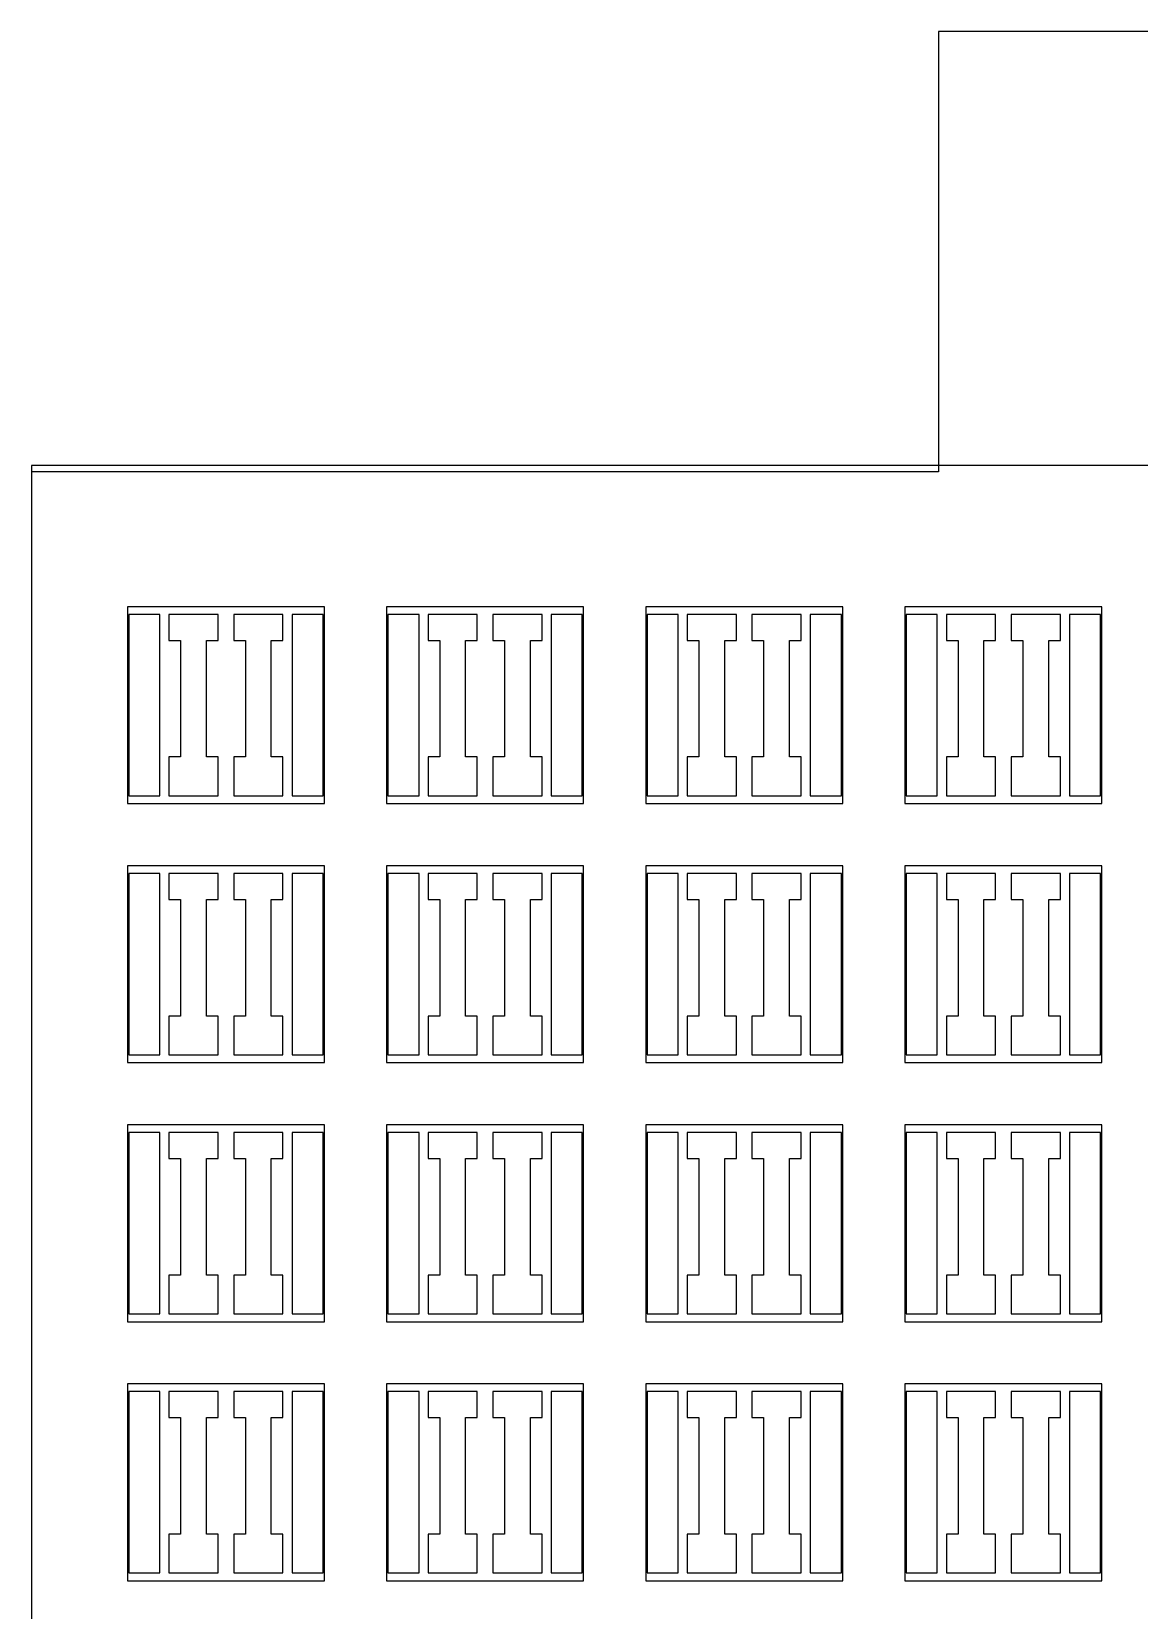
# Model space of a CAD drawing. Header units: millimetres. Extents: x -663 to 207, y 62 to 291.
# Drawn here: x 17.2 to 102.7, y 168.7 to 290.5 of the extents above; entities that cross this region are included whole.
import ezdxf

# ---------------------------------------------------------------- set-up
doc = ezdxf.new("R2010")
doc.units = ezdxf.units.MM
doc.layers.add('MASK', color=3, linetype='Continuous')
doc.layers.add('MASTER', color=1, linetype='Continuous')

msp = doc.modelspace()

# ---------------------------------------------------------------- linework, layer by layer
at = {"layer": 'MASK'}
for points in [[(207.153019, 257.048787), (17.153019, 257.048787)], [(17.153019, 257.048787), (17.153019, 62.048787)], [(24.653019, 245.548787), (24.653019, 231.548787)], [(27.053019, 245.548787), (24.653019, 245.548787)], [(27.053019, 231.548787), (27.053019, 245.548787)], [(27.753019, 245.548787), (27.753019, 243.548787)], [(31.553019, 245.548787), (27.753019, 245.548787)], [(31.553019, 243.548787), (31.553019, 245.548787)], [(32.753019, 245.548787), (32.753019, 243.548787)], [(36.553019, 245.548787), (32.753019, 245.548787)], [(36.553019, 243.548787), (36.553019, 245.548787)], [(37.253019, 245.548787), (37.253019, 231.548787)], [(39.653019, 245.548787), (37.253019, 245.548787)], [(39.653019, 231.548787), (39.653019, 245.548787)], [(44.653019, 245.548787), (44.653019, 231.548787)], [(47.053019, 245.548787), (44.653019, 245.548787)], [(47.053019, 231.548787), (47.053019, 245.548787)], [(47.753019, 245.548787), (47.753019, 243.548787)], [(51.553019, 245.548787), (47.753019, 245.548787)], [(51.553019, 243.548787), (51.553019, 245.548787)], [(52.753019, 245.548787), (52.753019, 243.548787)], [(56.553019, 245.548787), (52.753019, 245.548787)], [(56.553019, 243.548787), (56.553019, 245.548787)], [(57.253019, 245.548787), (57.253019, 231.548787)], [(59.653019, 245.548787), (57.253019, 245.548787)], [(59.653019, 231.548787), (59.653019, 245.548787)], [(64.653019, 245.548787), (64.653019, 231.548787)], [(67.053019, 245.548787), (64.653019, 245.548787)], [(67.053019, 231.548787), (67.053019, 245.548787)], [(67.753019, 245.548787), (67.753019, 243.548787)], [(71.553019, 245.548787), (67.753019, 245.548787)], [(71.553019, 243.548787), (71.553019, 245.548787)], [(72.753019, 245.548787), (72.753019, 243.548787)], [(76.553019, 245.548787), (72.753019, 245.548787)], [(76.553019, 243.548787), (76.553019, 245.548787)], [(77.253019, 245.548787), (77.253019, 231.548787)], [(79.653019, 245.548787), (77.253019, 245.548787)], [(79.653019, 231.548787), (79.653019, 245.548787)], [(84.653019, 245.548787), (84.653019, 231.548787)], [(87.053019, 245.548787), (84.653019, 245.548787)], [(87.053019, 231.548787), (87.053019, 245.548787)], [(87.753019, 245.548787), (87.753019, 243.548787)], [(91.553019, 245.548787), (87.753019, 245.548787)], [(91.553019, 243.548787), (91.553019, 245.548787)], [(92.753019, 245.548787), (92.753019, 243.548787)], [(96.553019, 245.548787), (92.753019, 245.548787)], [(96.553019, 243.548787), (96.553019, 245.548787)], [(97.253019, 245.548787), (97.253019, 231.548787)], [(99.653019, 245.548787), (97.253019, 245.548787)], [(99.653019, 231.548787), (99.653019, 245.548787)], [(27.753019, 243.548787), (28.653019, 243.548787)], [(28.653019, 243.548787), (28.653019, 234.548787)], [(30.653019, 234.548232), (30.653019, 243.548787)], [(30.653019, 243.548787), (31.553019, 243.548787)], [(32.753019, 243.548787), (33.653019, 243.548787)], [(33.653019, 243.548787), (33.653019, 234.548787)], [(35.653019, 234.548232), (35.653019, 243.548787)], [(35.653019, 243.548787), (36.553019, 243.548787)], [(47.753019, 243.548787), (48.653019, 243.548787)], [(48.653019, 243.548787), (48.653019, 234.548787)], [(50.653019, 234.548232), (50.653019, 243.548787)], [(50.653019, 243.548787), (51.553019, 243.548787)], [(52.753019, 243.548787), (53.653019, 243.548787)], [(53.653019, 243.548787), (53.653019, 234.548787)], [(55.653019, 234.548232), (55.653019, 243.548787)], [(55.653019, 243.548787), (56.553019, 243.548787)], [(67.753019, 243.548787), (68.653019, 243.548787)], [(68.653019, 243.548787), (68.653019, 234.548787)], [(70.653019, 234.548232), (70.653019, 243.548787)], [(70.653019, 243.548787), (71.553019, 243.548787)], [(72.753019, 243.548787), (73.653019, 243.548787)], [(73.653019, 243.548787), (73.653019, 234.548787)], [(75.653019, 234.548232), (75.653019, 243.548787)], [(75.653019, 243.548787), (76.553019, 243.548787)], [(87.753019, 243.548787), (88.653019, 243.548787)], [(88.653019, 243.548787), (88.653019, 234.548787)], [(90.653019, 234.548232), (90.653019, 243.548787)], [(90.653019, 243.548787), (91.553019, 243.548787)], [(92.753019, 243.548787), (93.653019, 243.548787)], [(93.653019, 243.548787), (93.653019, 234.548787)], [(95.653019, 234.548232), (95.653019, 243.548787)], [(95.653019, 243.548787), (96.553019, 243.548787)], [(27.753019, 234.548787), (27.753019, 231.548787)], [(28.653019, 234.548787), (27.753019, 234.548787)], [(31.553019, 234.548232), (30.653019, 234.548232)], [(31.553019, 231.548787), (31.553019, 234.548232)], [(32.753019, 234.548787), (32.753019, 231.548787)], [(33.653019, 234.548787), (32.753019, 234.548787)], [(36.553019, 234.548232), (35.653019, 234.548232)], [(36.553019, 231.548787), (36.553019, 234.548232)], [(47.753019, 234.548787), (47.753019, 231.548787)], [(48.653019, 234.548787), (47.753019, 234.548787)], [(51.553019, 234.548232), (50.653019, 234.548232)], [(51.553019, 231.548787), (51.553019, 234.548232)], [(52.753019, 234.548787), (52.753019, 231.548787)], [(53.653019, 234.548787), (52.753019, 234.548787)], [(56.553019, 234.548232), (55.653019, 234.548232)], [(56.553019, 231.548787), (56.553019, 234.548232)], [(67.753019, 234.548787), (67.753019, 231.548787)], [(68.653019, 234.548787), (67.753019, 234.548787)], [(71.553019, 234.548232), (70.653019, 234.548232)], [(71.553019, 231.548787), (71.553019, 234.548232)], [(72.753019, 234.548787), (72.753019, 231.548787)], [(73.653019, 234.548787), (72.753019, 234.548787)], [(76.553019, 234.548232), (75.653019, 234.548232)], [(76.553019, 231.548787), (76.553019, 234.548232)], [(87.753019, 234.548787), (87.753019, 231.548787)], [(88.653019, 234.548787), (87.753019, 234.548787)], [(91.553019, 234.548232), (90.653019, 234.548232)], [(91.553019, 231.548787), (91.553019, 234.548232)], [(92.753019, 234.548787), (92.753019, 231.548787)], [(93.653019, 234.548787), (92.753019, 234.548787)], [(96.553019, 234.548232), (95.653019, 234.548232)], [(96.553019, 231.548787), (96.553019, 234.548232)], [(24.653019, 231.548787), (27.053019, 231.548787)], [(27.753019, 231.548787), (31.553019, 231.548787)], [(32.753019, 231.548787), (36.553019, 231.548787)], [(37.253019, 231.548787), (39.653019, 231.548787)], [(44.653019, 231.548787), (47.053019, 231.548787)], [(47.753019, 231.548787), (51.553019, 231.548787)], [(52.753019, 231.548787), (56.553019, 231.548787)], [(57.253019, 231.548787), (59.653019, 231.548787)], [(64.653019, 231.548787), (67.053019, 231.548787)], [(67.753019, 231.548787), (71.553019, 231.548787)], [(72.753019, 231.548787), (76.553019, 231.548787)], [(77.253019, 231.548787), (79.653019, 231.548787)], [(84.653019, 231.548787), (87.053019, 231.548787)], [(87.753019, 231.548787), (91.553019, 231.548787)], [(92.753019, 231.548787), (96.553019, 231.548787)], [(97.253019, 231.548787), (99.653019, 231.548787)], [(24.653019, 225.548787), (24.653019, 211.548787)], [(27.053019, 225.548787), (24.653019, 225.548787)], [(27.053019, 211.548787), (27.053019, 225.548787)], [(27.753019, 225.548787), (27.753019, 223.548787)], [(31.553019, 225.548787), (27.753019, 225.548787)], [(31.553019, 223.548787), (31.553019, 225.548787)], [(32.753019, 225.548787), (32.753019, 223.548787)], [(36.553019, 225.548787), (32.753019, 225.548787)], [(36.553019, 223.548787), (36.553019, 225.548787)], [(37.253019, 225.548787), (37.253019, 211.548787)], [(39.653019, 225.548787), (37.253019, 225.548787)], [(39.653019, 211.548787), (39.653019, 225.548787)], [(44.653019, 225.548787), (44.653019, 211.548787)], [(47.053019, 225.548787), (44.653019, 225.548787)], [(47.053019, 211.548787), (47.053019, 225.548787)], [(47.753019, 225.548787), (47.753019, 223.548787)], [(51.553019, 225.548787), (47.753019, 225.548787)], [(51.553019, 223.548787), (51.553019, 225.548787)], [(52.753019, 225.548787), (52.753019, 223.548787)], [(56.553019, 225.548787), (52.753019, 225.548787)], [(56.553019, 223.548787), (56.553019, 225.548787)], [(57.253019, 225.548787), (57.253019, 211.548787)], [(59.653019, 225.548787), (57.253019, 225.548787)], [(59.653019, 211.548787), (59.653019, 225.548787)], [(64.653019, 225.548787), (64.653019, 211.548787)], [(67.053019, 225.548787), (64.653019, 225.548787)], [(67.053019, 211.548787), (67.053019, 225.548787)], [(67.753019, 225.548787), (67.753019, 223.548787)], [(71.553019, 225.548787), (67.753019, 225.548787)], [(71.553019, 223.548787), (71.553019, 225.548787)], [(72.753019, 225.548787), (72.753019, 223.548787)], [(76.553019, 225.548787), (72.753019, 225.548787)], [(76.553019, 223.548787), (76.553019, 225.548787)], [(77.253019, 225.548787), (77.253019, 211.548787)], [(79.653019, 225.548787), (77.253019, 225.548787)], [(79.653019, 211.548787), (79.653019, 225.548787)], [(84.653019, 225.548787), (84.653019, 211.548787)], [(87.053019, 225.548787), (84.653019, 225.548787)], [(87.053019, 211.548787), (87.053019, 225.548787)], [(87.753019, 225.548787), (87.753019, 223.548787)], [(91.553019, 225.548787), (87.753019, 225.548787)], [(91.553019, 223.548787), (91.553019, 225.548787)], [(92.753019, 225.548787), (92.753019, 223.548787)], [(96.553019, 225.548787), (92.753019, 225.548787)], [(96.553019, 223.548787), (96.553019, 225.548787)], [(97.253019, 225.548787), (97.253019, 211.548787)], [(99.653019, 225.548787), (97.253019, 225.548787)], [(99.653019, 211.548787), (99.653019, 225.548787)], [(27.753019, 223.548787), (28.653019, 223.548787)], [(28.653019, 223.548787), (28.653019, 214.548787)], [(30.653019, 214.548232), (30.653019, 223.548787)], [(30.653019, 223.548787), (31.553019, 223.548787)], [(32.753019, 223.548787), (33.653019, 223.548787)], [(33.653019, 223.548787), (33.653019, 214.548787)], [(35.653019, 214.548232), (35.653019, 223.548787)], [(35.653019, 223.548787), (36.553019, 223.548787)], [(47.753019, 223.548787), (48.653019, 223.548787)], [(48.653019, 223.548787), (48.653019, 214.548787)], [(50.653019, 214.548232), (50.653019, 223.548787)], [(50.653019, 223.548787), (51.553019, 223.548787)], [(52.753019, 223.548787), (53.653019, 223.548787)], [(53.653019, 223.548787), (53.653019, 214.548787)], [(55.653019, 214.548232), (55.653019, 223.548787)], [(55.653019, 223.548787), (56.553019, 223.548787)], [(67.753019, 223.548787), (68.653019, 223.548787)], [(68.653019, 223.548787), (68.653019, 214.548787)], [(70.653019, 214.548232), (70.653019, 223.548787)], [(70.653019, 223.548787), (71.553019, 223.548787)], [(72.753019, 223.548787), (73.653019, 223.548787)], [(73.653019, 223.548787), (73.653019, 214.548787)], [(75.653019, 214.548232), (75.653019, 223.548787)], [(75.653019, 223.548787), (76.553019, 223.548787)], [(87.753019, 223.548787), (88.653019, 223.548787)], [(88.653019, 223.548787), (88.653019, 214.548787)], [(90.653019, 214.548232), (90.653019, 223.548787)], [(90.653019, 223.548787), (91.553019, 223.548787)], [(92.753019, 223.548787), (93.653019, 223.548787)], [(93.653019, 223.548787), (93.653019, 214.548787)], [(95.653019, 214.548232), (95.653019, 223.548787)], [(95.653019, 223.548787), (96.553019, 223.548787)], [(27.753019, 214.548787), (27.753019, 211.548787)], [(28.653019, 214.548787), (27.753019, 214.548787)], [(31.553019, 214.548232), (30.653019, 214.548232)], [(31.553019, 211.548787), (31.553019, 214.548232)], [(32.753019, 214.548787), (32.753019, 211.548787)], [(33.653019, 214.548787), (32.753019, 214.548787)], [(36.553019, 214.548232), (35.653019, 214.548232)], [(36.553019, 211.548787), (36.553019, 214.548232)], [(47.753019, 214.548787), (47.753019, 211.548787)], [(48.653019, 214.548787), (47.753019, 214.548787)], [(51.553019, 214.548232), (50.653019, 214.548232)], [(51.553019, 211.548787), (51.553019, 214.548232)], [(52.753019, 214.548787), (52.753019, 211.548787)], [(53.653019, 214.548787), (52.753019, 214.548787)], [(56.553019, 214.548232), (55.653019, 214.548232)], [(56.553019, 211.548787), (56.553019, 214.548232)], [(67.753019, 214.548787), (67.753019, 211.548787)], [(68.653019, 214.548787), (67.753019, 214.548787)], [(71.553019, 214.548232), (70.653019, 214.548232)], [(71.553019, 211.548787), (71.553019, 214.548232)], [(72.753019, 214.548787), (72.753019, 211.548787)], [(73.653019, 214.548787), (72.753019, 214.548787)], [(76.553019, 214.548232), (75.653019, 214.548232)], [(76.553019, 211.548787), (76.553019, 214.548232)], [(87.753019, 214.548787), (87.753019, 211.548787)], [(88.653019, 214.548787), (87.753019, 214.548787)], [(91.553019, 214.548232), (90.653019, 214.548232)], [(91.553019, 211.548787), (91.553019, 214.548232)], [(92.753019, 214.548787), (92.753019, 211.548787)], [(93.653019, 214.548787), (92.753019, 214.548787)], [(96.553019, 214.548232), (95.653019, 214.548232)], [(96.553019, 211.548787), (96.553019, 214.548232)], [(24.653019, 211.548787), (27.053019, 211.548787)], [(27.753019, 211.548787), (31.553019, 211.548787)], [(32.753019, 211.548787), (36.553019, 211.548787)], [(37.253019, 211.548787), (39.653019, 211.548787)], [(44.653019, 211.548787), (47.053019, 211.548787)], [(47.753019, 211.548787), (51.553019, 211.548787)], [(52.753019, 211.548787), (56.553019, 211.548787)], [(57.253019, 211.548787), (59.653019, 211.548787)], [(64.653019, 211.548787), (67.053019, 211.548787)], [(67.753019, 211.548787), (71.553019, 211.548787)], [(72.753019, 211.548787), (76.553019, 211.548787)], [(77.253019, 211.548787), (79.653019, 211.548787)], [(84.653019, 211.548787), (87.053019, 211.548787)], [(87.753019, 211.548787), (91.553019, 211.548787)], [(92.753019, 211.548787), (96.553019, 211.548787)], [(97.253019, 211.548787), (99.653019, 211.548787)], [(24.653019, 205.548787), (24.653019, 191.548787)], [(27.053019, 205.548787), (24.653019, 205.548787)], [(27.053019, 191.548787), (27.053019, 205.548787)], [(27.753019, 205.548787), (27.753019, 203.548787)], [(31.553019, 205.548787), (27.753019, 205.548787)], [(31.553019, 203.548787), (31.553019, 205.548787)], [(32.753019, 205.548787), (32.753019, 203.548787)], [(36.553019, 205.548787), (32.753019, 205.548787)], [(36.553019, 203.548787), (36.553019, 205.548787)], [(37.253019, 205.548787), (37.253019, 191.548787)], [(39.653019, 205.548787), (37.253019, 205.548787)], [(39.653019, 191.548787), (39.653019, 205.548787)], [(44.653019, 205.548787), (44.653019, 191.548787)], [(47.053019, 205.548787), (44.653019, 205.548787)], [(47.053019, 191.548787), (47.053019, 205.548787)], [(47.753019, 205.548787), (47.753019, 203.548787)], [(51.553019, 205.548787), (47.753019, 205.548787)], [(51.553019, 203.548787), (51.553019, 205.548787)], [(52.753019, 205.548787), (52.753019, 203.548787)], [(56.553019, 205.548787), (52.753019, 205.548787)], [(56.553019, 203.548787), (56.553019, 205.548787)], [(57.253019, 205.548787), (57.253019, 191.548787)], [(59.653019, 205.548787), (57.253019, 205.548787)], [(59.653019, 191.548787), (59.653019, 205.548787)], [(64.653019, 205.548787), (64.653019, 191.548787)], [(67.053019, 205.548787), (64.653019, 205.548787)], [(67.053019, 191.548787), (67.053019, 205.548787)], [(67.753019, 205.548787), (67.753019, 203.548787)], [(71.553019, 205.548787), (67.753019, 205.548787)], [(71.553019, 203.548787), (71.553019, 205.548787)], [(72.753019, 205.548787), (72.753019, 203.548787)], [(76.553019, 205.548787), (72.753019, 205.548787)], [(76.553019, 203.548787), (76.553019, 205.548787)], [(77.253019, 205.548787), (77.253019, 191.548787)], [(79.653019, 205.548787), (77.253019, 205.548787)], [(79.653019, 191.548787), (79.653019, 205.548787)], [(84.653019, 205.548787), (84.653019, 191.548787)], [(87.053019, 205.548787), (84.653019, 205.548787)], [(87.053019, 191.548787), (87.053019, 205.548787)], [(87.753019, 205.548787), (87.753019, 203.548787)], [(91.553019, 205.548787), (87.753019, 205.548787)], [(91.553019, 203.548787), (91.553019, 205.548787)], [(92.753019, 205.548787), (92.753019, 203.548787)], [(96.553019, 205.548787), (92.753019, 205.548787)], [(96.553019, 203.548787), (96.553019, 205.548787)], [(97.253019, 205.548787), (97.253019, 191.548787)], [(99.653019, 205.548787), (97.253019, 205.548787)], [(99.653019, 191.548787), (99.653019, 205.548787)], [(27.753019, 203.548787), (28.653019, 203.548787)], [(28.653019, 203.548787), (28.653019, 194.548787)], [(30.653019, 194.548232), (30.653019, 203.548787)], [(30.653019, 203.548787), (31.553019, 203.548787)], [(32.753019, 203.548787), (33.653019, 203.548787)], [(33.653019, 203.548787), (33.653019, 194.548787)], [(35.653019, 194.548232), (35.653019, 203.548787)], [(35.653019, 203.548787), (36.553019, 203.548787)], [(47.753019, 203.548787), (48.653019, 203.548787)], [(48.653019, 203.548787), (48.653019, 194.548787)], [(50.653019, 194.548232), (50.653019, 203.548787)], [(50.653019, 203.548787), (51.553019, 203.548787)], [(52.753019, 203.548787), (53.653019, 203.548787)], [(53.653019, 203.548787), (53.653019, 194.548787)], [(55.653019, 194.548232), (55.653019, 203.548787)], [(55.653019, 203.548787), (56.553019, 203.548787)], [(67.753019, 203.548787), (68.653019, 203.548787)], [(68.653019, 203.548787), (68.653019, 194.548787)], [(70.653019, 194.548232), (70.653019, 203.548787)], [(70.653019, 203.548787), (71.553019, 203.548787)], [(72.753019, 203.548787), (73.653019, 203.548787)], [(73.653019, 203.548787), (73.653019, 194.548787)], [(75.653019, 194.548232), (75.653019, 203.548787)], [(75.653019, 203.548787), (76.553019, 203.548787)], [(87.753019, 203.548787), (88.653019, 203.548787)], [(88.653019, 203.548787), (88.653019, 194.548787)], [(90.653019, 194.548232), (90.653019, 203.548787)], [(90.653019, 203.548787), (91.553019, 203.548787)], [(92.753019, 203.548787), (93.653019, 203.548787)], [(93.653019, 203.548787), (93.653019, 194.548787)], [(95.653019, 194.548232), (95.653019, 203.548787)], [(95.653019, 203.548787), (96.553019, 203.548787)], [(27.753019, 194.548787), (27.753019, 191.548787)], [(28.653019, 194.548787), (27.753019, 194.548787)], [(31.553019, 194.548232), (30.653019, 194.548232)], [(31.553019, 191.548787), (31.553019, 194.548232)], [(32.753019, 194.548787), (32.753019, 191.548787)], [(33.653019, 194.548787), (32.753019, 194.548787)], [(36.553019, 194.548232), (35.653019, 194.548232)], [(36.553019, 191.548787), (36.553019, 194.548232)], [(47.753019, 194.548787), (47.753019, 191.548787)], [(48.653019, 194.548787), (47.753019, 194.548787)], [(51.553019, 194.548232), (50.653019, 194.548232)], [(51.553019, 191.548787), (51.553019, 194.548232)], [(52.753019, 194.548787), (52.753019, 191.548787)], [(53.653019, 194.548787), (52.753019, 194.548787)], [(56.553019, 194.548232), (55.653019, 194.548232)], [(56.553019, 191.548787), (56.553019, 194.548232)], [(67.753019, 194.548787), (67.753019, 191.548787)], [(68.653019, 194.548787), (67.753019, 194.548787)], [(71.553019, 194.548232), (70.653019, 194.548232)], [(71.553019, 191.548787), (71.553019, 194.548232)], [(72.753019, 194.548787), (72.753019, 191.548787)], [(73.653019, 194.548787), (72.753019, 194.548787)], [(76.553019, 194.548232), (75.653019, 194.548232)], [(76.553019, 191.548787), (76.553019, 194.548232)], [(87.753019, 194.548787), (87.753019, 191.548787)], [(88.653019, 194.548787), (87.753019, 194.548787)], [(91.553019, 194.548232), (90.653019, 194.548232)], [(91.553019, 191.548787), (91.553019, 194.548232)], [(92.753019, 194.548787), (92.753019, 191.548787)], [(93.653019, 194.548787), (92.753019, 194.548787)], [(96.553019, 194.548232), (95.653019, 194.548232)], [(96.553019, 191.548787), (96.553019, 194.548232)], [(24.653019, 191.548787), (27.053019, 191.548787)], [(27.753019, 191.548787), (31.553019, 191.548787)], [(32.753019, 191.548787), (36.553019, 191.548787)], [(37.253019, 191.548787), (39.653019, 191.548787)], [(44.653019, 191.548787), (47.053019, 191.548787)], [(47.753019, 191.548787), (51.553019, 191.548787)], [(52.753019, 191.548787), (56.553019, 191.548787)], [(57.253019, 191.548787), (59.653019, 191.548787)], [(64.653019, 191.548787), (67.053019, 191.548787)], [(67.753019, 191.548787), (71.553019, 191.548787)], [(72.753019, 191.548787), (76.553019, 191.548787)], [(77.253019, 191.548787), (79.653019, 191.548787)], [(84.653019, 191.548787), (87.053019, 191.548787)], [(87.753019, 191.548787), (91.553019, 191.548787)], [(92.753019, 191.548787), (96.553019, 191.548787)], [(97.253019, 191.548787), (99.653019, 191.548787)], [(24.653019, 185.548787), (24.653019, 171.548787)], [(27.053019, 185.548787), (24.653019, 185.548787)], [(27.053019, 171.548787), (27.053019, 185.548787)], [(27.753019, 185.548787), (27.753019, 183.548787)], [(31.553019, 185.548787), (27.753019, 185.548787)], [(31.553019, 183.548787), (31.553019, 185.548787)], [(32.753019, 185.548787), (32.753019, 183.548787)], [(36.553019, 185.548787), (32.753019, 185.548787)], [(36.553019, 183.548787), (36.553019, 185.548787)], [(37.253019, 185.548787), (37.253019, 171.548787)], [(39.653019, 185.548787), (37.253019, 185.548787)], [(39.653019, 171.548787), (39.653019, 185.548787)], [(44.653019, 185.548787), (44.653019, 171.548787)], [(47.053019, 185.548787), (44.653019, 185.548787)], [(47.053019, 171.548787), (47.053019, 185.548787)], [(47.753019, 185.548787), (47.753019, 183.548787)], [(51.553019, 185.548787), (47.753019, 185.548787)], [(51.553019, 183.548787), (51.553019, 185.548787)], [(52.753019, 185.548787), (52.753019, 183.548787)], [(56.553019, 185.548787), (52.753019, 185.548787)], [(56.553019, 183.548787), (56.553019, 185.548787)], [(57.253019, 185.548787), (57.253019, 171.548787)], [(59.653019, 185.548787), (57.253019, 185.548787)], [(59.653019, 171.548787), (59.653019, 185.548787)], [(64.653019, 185.548787), (64.653019, 171.548787)], [(67.053019, 185.548787), (64.653019, 185.548787)], [(67.053019, 171.548787), (67.053019, 185.548787)], [(67.753019, 185.548787), (67.753019, 183.548787)], [(71.553019, 185.548787), (67.753019, 185.548787)], [(71.553019, 183.548787), (71.553019, 185.548787)], [(72.753019, 185.548787), (72.753019, 183.548787)], [(76.553019, 185.548787), (72.753019, 185.548787)], [(76.553019, 183.548787), (76.553019, 185.548787)], [(77.253019, 185.548787), (77.253019, 171.548787)], [(79.653019, 185.548787), (77.253019, 185.548787)], [(79.653019, 171.548787), (79.653019, 185.548787)], [(84.653019, 185.548787), (84.653019, 171.548787)], [(87.053019, 185.548787), (84.653019, 185.548787)], [(87.053019, 171.548787), (87.053019, 185.548787)], [(87.753019, 185.548787), (87.753019, 183.548787)], [(91.553019, 185.548787), (87.753019, 185.548787)], [(91.553019, 183.548787), (91.553019, 185.548787)], [(92.753019, 185.548787), (92.753019, 183.548787)], [(96.553019, 185.548787), (92.753019, 185.548787)], [(96.553019, 183.548787), (96.553019, 185.548787)], [(97.253019, 185.548787), (97.253019, 171.548787)], [(99.653019, 185.548787), (97.253019, 185.548787)], [(99.653019, 171.548787), (99.653019, 185.548787)], [(27.753019, 183.548787), (28.653019, 183.548787)], [(28.653019, 183.548787), (28.653019, 174.548787)], [(30.653019, 174.548232), (30.653019, 183.548787)], [(30.653019, 183.548787), (31.553019, 183.548787)], [(32.753019, 183.548787), (33.653019, 183.548787)], [(33.653019, 183.548787), (33.653019, 174.548787)], [(35.653019, 174.548232), (35.653019, 183.548787)], [(35.653019, 183.548787), (36.553019, 183.548787)], [(47.753019, 183.548787), (48.653019, 183.548787)], [(48.653019, 183.548787), (48.653019, 174.548787)], [(50.653019, 174.548232), (50.653019, 183.548787)], [(50.653019, 183.548787), (51.553019, 183.548787)], [(52.753019, 183.548787), (53.653019, 183.548787)], [(53.653019, 183.548787), (53.653019, 174.548787)], [(55.653019, 174.548232), (55.653019, 183.548787)], [(55.653019, 183.548787), (56.553019, 183.548787)], [(67.753019, 183.548787), (68.653019, 183.548787)], [(68.653019, 183.548787), (68.653019, 174.548787)], [(70.653019, 174.548232), (70.653019, 183.548787)], [(70.653019, 183.548787), (71.553019, 183.548787)], [(72.753019, 183.548787), (73.653019, 183.548787)], [(73.653019, 183.548787), (73.653019, 174.548787)], [(75.653019, 174.548232), (75.653019, 183.548787)], [(75.653019, 183.548787), (76.553019, 183.548787)], [(87.753019, 183.548787), (88.653019, 183.548787)], [(88.653019, 183.548787), (88.653019, 174.548787)], [(90.653019, 174.548232), (90.653019, 183.548787)], [(90.653019, 183.548787), (91.553019, 183.548787)], [(92.753019, 183.548787), (93.653019, 183.548787)], [(93.653019, 183.548787), (93.653019, 174.548787)], [(95.653019, 174.548232), (95.653019, 183.548787)], [(95.653019, 183.548787), (96.553019, 183.548787)], [(27.753019, 174.548787), (27.753019, 171.548787)], [(28.653019, 174.548787), (27.753019, 174.548787)], [(31.553019, 174.548232), (30.653019, 174.548232)], [(31.553019, 171.548787), (31.553019, 174.548232)], [(32.753019, 174.548787), (32.753019, 171.548787)], [(33.653019, 174.548787), (32.753019, 174.548787)], [(36.553019, 174.548232), (35.653019, 174.548232)], [(36.553019, 171.548787), (36.553019, 174.548232)], [(47.753019, 174.548787), (47.753019, 171.548787)], [(48.653019, 174.548787), (47.753019, 174.548787)], [(51.553019, 174.548232), (50.653019, 174.548232)], [(51.553019, 171.548787), (51.553019, 174.548232)], [(52.753019, 174.548787), (52.753019, 171.548787)], [(53.653019, 174.548787), (52.753019, 174.548787)], [(56.553019, 174.548232), (55.653019, 174.548232)], [(56.553019, 171.548787), (56.553019, 174.548232)], [(67.753019, 174.548787), (67.753019, 171.548787)], [(68.653019, 174.548787), (67.753019, 174.548787)], [(71.553019, 174.548232), (70.653019, 174.548232)], [(71.553019, 171.548787), (71.553019, 174.548232)], [(72.753019, 174.548787), (72.753019, 171.548787)], [(73.653019, 174.548787), (72.753019, 174.548787)], [(76.553019, 174.548232), (75.653019, 174.548232)], [(76.553019, 171.548787), (76.553019, 174.548232)], [(87.753019, 174.548787), (87.753019, 171.548787)], [(88.653019, 174.548787), (87.753019, 174.548787)], [(91.553019, 174.548232), (90.653019, 174.548232)], [(91.553019, 171.548787), (91.553019, 174.548232)], [(92.753019, 174.548787), (92.753019, 171.548787)], [(93.653019, 174.548787), (92.753019, 174.548787)], [(96.553019, 174.548232), (95.653019, 174.548232)], [(96.553019, 171.548787), (96.553019, 174.548232)], [(24.653019, 171.548787), (27.053019, 171.548787)], [(27.753019, 171.548787), (31.553019, 171.548787)], [(32.753019, 171.548787), (36.553019, 171.548787)], [(37.253019, 171.548787), (39.653019, 171.548787)], [(44.653019, 171.548787), (47.053019, 171.548787)], [(47.753019, 171.548787), (51.553019, 171.548787)], [(52.753019, 171.548787), (56.553019, 171.548787)], [(57.253019, 171.548787), (59.653019, 171.548787)], [(64.653019, 171.548787), (67.053019, 171.548787)], [(67.753019, 171.548787), (71.553019, 171.548787)], [(72.753019, 171.548787), (76.553019, 171.548787)], [(77.253019, 171.548787), (79.653019, 171.548787)], [(84.653019, 171.548787), (87.053019, 171.548787)], [(87.753019, 171.548787), (91.553019, 171.548787)], [(92.753019, 171.548787), (96.553019, 171.548787)], [(97.253019, 171.548787), (99.653019, 171.548787)]]:
    msp.add_lwpolyline(points, dxfattribs=at)
at = {"layer": 'MASTER'}
for points in [[(87.153019, 290.548787), (87.153019, 256.548787)], [(137.153019, 290.548787), (87.153019, 290.548787)], [(87.153019, 256.548787), (17.153019, 256.548787)], [(17.153019, 256.548787), (17.153019, 61.548787)], [(24.553019, 246.148787), (24.553019, 230.948787)], [(39.753019, 246.148787), (24.553019, 246.148787)], [(39.753019, 230.948787), (39.753019, 246.148787)], [(44.553019, 246.148787), (44.553019, 230.948787)], [(59.753019, 246.148787), (44.553019, 246.148787)], [(59.753019, 230.948787), (59.753019, 246.148787)], [(64.553019, 246.148787), (64.553019, 230.948787)], [(79.753019, 246.148787), (64.553019, 246.148787)], [(79.753019, 230.948787), (79.753019, 246.148787)], [(84.553019, 246.148787), (84.553019, 230.948787)], [(99.753019, 246.148787), (84.553019, 246.148787)], [(99.753019, 230.948787), (99.753019, 246.148787)], [(24.553019, 230.948787), (39.753019, 230.948787)], [(44.553019, 230.948787), (59.753019, 230.948787)], [(64.553019, 230.948787), (79.753019, 230.948787)], [(84.553019, 230.948787), (99.753019, 230.948787)], [(24.553019, 226.148787), (24.553019, 210.948787)], [(39.753019, 226.148787), (24.553019, 226.148787)], [(39.753019, 210.948787), (39.753019, 226.148787)], [(44.553019, 226.148787), (44.553019, 210.948787)], [(59.753019, 226.148787), (44.553019, 226.148787)], [(59.753019, 210.948787), (59.753019, 226.148787)], [(64.553019, 226.148787), (64.553019, 210.948787)], [(79.753019, 226.148787), (64.553019, 226.148787)], [(79.753019, 210.948787), (79.753019, 226.148787)], [(84.553019, 226.148787), (84.553019, 210.948787)], [(99.753019, 226.148787), (84.553019, 226.148787)], [(99.753019, 210.948787), (99.753019, 226.148787)], [(24.553019, 210.948787), (39.753019, 210.948787)], [(44.553019, 210.948787), (59.753019, 210.948787)], [(64.553019, 210.948787), (79.753019, 210.948787)], [(84.553019, 210.948787), (99.753019, 210.948787)], [(24.553019, 206.148787), (24.553019, 190.948787)], [(39.753019, 206.148787), (24.553019, 206.148787)], [(39.753019, 190.948787), (39.753019, 206.148787)], [(44.553019, 206.148787), (44.553019, 190.948787)], [(59.753019, 206.148787), (44.553019, 206.148787)], [(59.753019, 190.948787), (59.753019, 206.148787)], [(64.553019, 206.148787), (64.553019, 190.948787)], [(79.753019, 206.148787), (64.553019, 206.148787)], [(79.753019, 190.948787), (79.753019, 206.148787)], [(84.553019, 206.148787), (84.553019, 190.948787)], [(99.753019, 206.148787), (84.553019, 206.148787)], [(99.753019, 190.948787), (99.753019, 206.148787)], [(24.553019, 190.948787), (39.753019, 190.948787)], [(44.553019, 190.948787), (59.753019, 190.948787)], [(64.553019, 190.948787), (79.753019, 190.948787)], [(84.553019, 190.948787), (99.753019, 190.948787)], [(24.553019, 186.148787), (24.553019, 170.948787)], [(39.753019, 186.148787), (24.553019, 186.148787)], [(39.753019, 170.948787), (39.753019, 186.148787)], [(44.553019, 186.148787), (44.553019, 170.948787)], [(59.753019, 186.148787), (44.553019, 186.148787)], [(59.753019, 170.948787), (59.753019, 186.148787)], [(64.553019, 186.148787), (64.553019, 170.948787)], [(79.753019, 186.148787), (64.553019, 186.148787)], [(79.753019, 170.948787), (79.753019, 186.148787)], [(84.553019, 186.148787), (84.553019, 170.948787)], [(99.753019, 186.148787), (84.553019, 186.148787)], [(99.753019, 170.948787), (99.753019, 186.148787)], [(24.553019, 170.948787), (39.753019, 170.948787)], [(44.553019, 170.948787), (59.753019, 170.948787)], [(64.553019, 170.948787), (79.753019, 170.948787)], [(84.553019, 170.948787), (99.753019, 170.948787)]]:
    msp.add_lwpolyline(points, dxfattribs=at)

doc.saveas('drawing.dxf')
